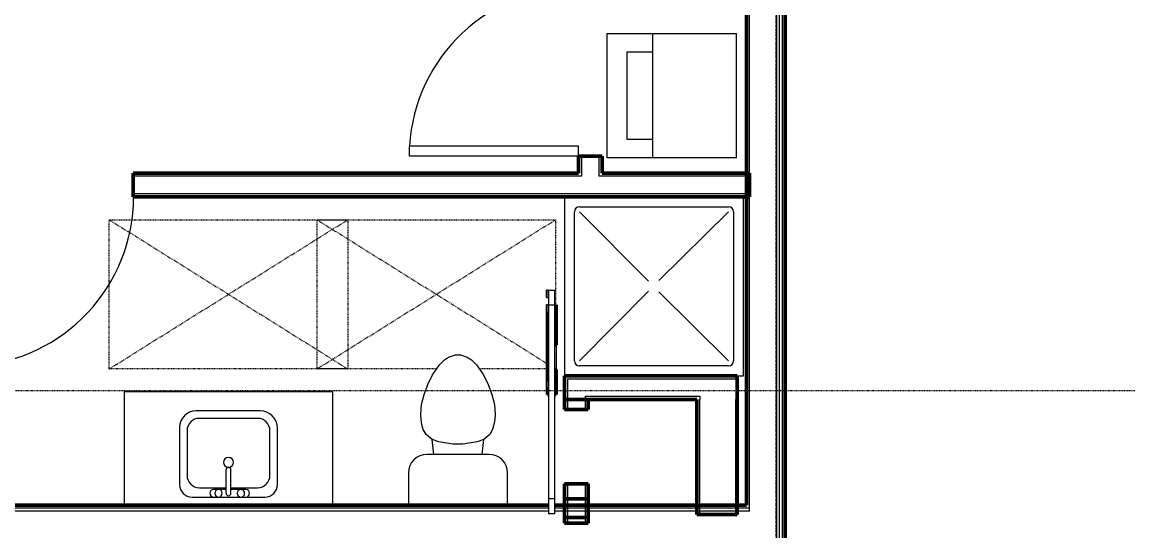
# Model space of a CAD drawing. Header units: inches. Extents: x -4217 to -1814, y 9706 to 12425.
# Drawn here: x -3633.1 to -3410.5, y 11125.3 to 11227.6 of the extents above; entities that cross this region are included whole.
import ezdxf

# ---------------------------------------------------------------- set-up
doc = ezdxf.new("R2010")
doc.units = ezdxf.units.IN
doc.header["$MEASUREMENT"] = 0
for name, pattern in [('Aligning Line 1_8_', [0.25, 0.125, -0.125]), ('Dash', [0.25, 0.125, -0.125]), ('Grid Line 1_2_', [0.875, 0.5, -0.125, 0.125, -0.125])]:
    doc.linetypes.add(name, pattern=pattern)
for name, color, linetype, lineweight in [('A-ANNO-DIMS', 211, 'Continuous', 9), ('A-ANNO-DIMS-96', 211, 'Continuous', 9), ('A-DOOR-1', 250, 'Continuous', 9), ('A-DOOR-2', 90, 'Continuous', 20), ('A-DOOR-4', 50, 'Continuous', 13), ('A-DOOR-5', 10, 'Continuous', 50), ('A-GENM-HDLN-1', 250, 'Dash', 9), ('A-WALL', 113, 'Continuous', 13), ('A-WALL-3', 10, 'Continuous', 50), ('A-WALL-4', 50, 'Continuous', 13), ('G-ANNO-SYMB', 111, 'Aligning Line 1_8_', 9), ('I-WALL-3', 2, 'Continuous', 50), ('P-SANR-FIXT-2', 250, 'Continuous', 9), ('Q-CASE-3', 250, 'Continuous', 9), ('S-GRID-1', 1, 'Grid Line 1_2_', 9)]:
    doc.layers.add(name, color=color, linetype=linetype, lineweight=lineweight)
doc.styles.add('Century Gothic', font='ufonts.com_century-gothic.ttf', dxfattribs={"height": 9})
doc.dimstyles.new('OD__1_8__Tol__', dxfattribs={"dimscale": 12, "dimtxt": 9.397514, "dimasz": 1, "dimexe": 0.75, "dimexo": 0.5, "dimgap": 0.125, "dimtad": 1, "dimdec": 3, "dimrnd": 0.125, "dimzin": 3, "dimdsep": 46, "dimlunit": 4, "dimtxsty": 'Century Gothic', "dimblk1": 'OBLIQUE', "dimblk2": 'OBLIQUE', "dimsah": 1, "dimcen": 0.09, "dimdle": 0.75, "dimazin": 0, "dimtfac": 1, "dimtdec": 4, "dimtix": 1, "dimtmove": 0, "dimatfit": 3, "dimfxl": 1, "dimtvp": 1, "dimtfill": 1, "dimfrac": 2, "dimtolj": 1, "dimtzin": 0, "dimarcsym": 2})

# ---------------------------------------------------------------- blocks, each defined once
blk = doc.blocks.new('DIMBLOCK5-FLOOR PLAN - 3RD FLOOR')
at = {"layer": 'A-ANNO-DIMS-96'}
for p, q in [((-3406.42, 11249.36), (-3406.42, 11113.58)), ((-3406.42, 11122.58), (-3406.42, 11249.36)), ((-3204.32, 11249.64), (-3204.32, 11113.58)), ((-3204.32, 11122.58), (-3204.32, 11249.64)), ((-3415.42, 11122.58), (-3204.32, 11122.58))]:
    blk.add_line(p, q, dxfattribs=at)
at = {"layer": 'A-ANNO-DIMS-96', "lineweight": 50}
for p, q in [((-3406.42, 11122.58), (-3400.42, 11128.58)), ((-3204.32, 11122.58), (-3198.32, 11128.58)), ((-3406.42, 11122.58), (-3412.42, 11116.58)), ((-3204.32, 11122.58), (-3210.32, 11116.58))]:
    blk.add_line(p, q, dxfattribs=at)
at = {"layer": 'A-ANNO-DIMS-96', "color": 0, "insert": (-3339.61, 11135.62), "char_height": 9, "width": 82.1611, "attachment_point": 1, "line_spacing_factor": 0.984502, "style": 'Century Gothic', "bg_fill": 3, "box_fill_scale": 1.25, "bg_fill_color": 256, "bg_fill_true_color": 13158600, "bg_fill_transparency": 0}
blk.add_mtext('16\' - 10 1/8"', dxfattribs=at)
blk = doc.blocks.new('_Oblique')
at = {"color": 0, "linetype": 'ByBlock', "lineweight": -2}
blk.add_line((-0.5, -0.5), (0.5, 0.5), dxfattribs=at)

msp = doc.modelspace()

# ---------------------------------------------------------------- linework, layer by layer
at = {"layer": 'A-DOOR-1'}
for centre, start, end in [((-3521.12374, 11200.60673), 90, 176.634313), ((-3644.72374, 11192.45029), 273.365687, 0)]:
    msp.add_arc(centre, 34.06659, start, end, dxfattribs=at)
at = {"layer": 'A-DOOR-2'}
for p, q in [((-3521.12374, 11202.60673), (-3555.13157, 11202.60673)), ((-3555.13157, 11200.60673), (-3555.13157, 11202.60673)), ((-3521.12374, 11200.60673), (-3521.12374, 11202.60673)), ((-3521.12374, 11200.60673), (-3555.13157, 11200.60673))]:
    msp.add_line(p, q, dxfattribs=at)
at = {"layer": 'A-DOOR-4'}
for p, q in [((-3527.54874, 11172.20029), (-3527.54874, 11173.70029)), ((-3527.22314, 11173.70029), (-3527.54874, 11173.70029)), ((-3527.22314, 11172.20029), (-3527.22314, 11173.70029)), ((-3527.12166, 11173.70029), (-3527.12166, 11128.70029)), ((-3527.12166, 11173.70029), (-3526.49666, 11173.70029)), ((-3526.49666, 11173.70029), (-3525.87166, 11173.70029)), ((-3525.87166, 11128.70029), (-3525.87166, 11173.70029)), ((-3527.54874, 11172.20029), (-3527.22314, 11172.20029)), ((-3527.54874, 11169.20029), (-3527.54874, 11170.70029)), ((-3527.22314, 11170.70029), (-3527.54874, 11170.70029)), ((-3527.54874, 11169.20029), (-3527.22314, 11169.20029)), ((-3527.22314, 11169.20029), (-3527.22314, 11170.70029)), ((-3527.12166, 11170.70029), (-3527.12166, 11131.70029)), ((-3527.12166, 11170.70029), (-3526.49666, 11170.70029)), ((-3526.49666, 11170.70029), (-3525.87166, 11170.70029)), ((-3525.87166, 11131.70029), (-3525.87166, 11170.70029)), ((-3525.62166, 11162.70029), (-3525.62166, 11157.70029)), ((-3525.62166, 11162.70029), (-3525.62166, 11157.70029)), ((-3527.54874, 11153.93426), (-3527.54874, 11155.43426)), ((-3527.54874, 11155.43426), (-3527.22314, 11155.43426)), ((-3527.54874, 11153.93426), (-3527.54874, 11155.43426)), ((-3527.54874, 11155.43426), (-3527.22314, 11155.43426)), ((-3527.22314, 11153.93426), (-3527.54874, 11153.93426)), ((-3527.22314, 11153.93426), (-3527.54874, 11153.93426)), ((-3527.22314, 11153.93426), (-3527.22314, 11155.43426)), ((-3527.22314, 11153.93426), (-3527.22314, 11155.43426)), ((-3526.49666, 11131.70029), (-3527.12166, 11131.70029)), ((-3525.87166, 11131.70029), (-3526.49666, 11131.70029)), ((-3526.49666, 11128.70029), (-3527.12166, 11128.70029)), ((-3525.87166, 11128.70029), (-3526.49666, 11128.70029))]:
    msp.add_line(p, q, dxfattribs=at)
at = {"layer": 'A-DOOR-5'}
for p, q in [((-3527.37166, 11169.20029), (-3527.37166, 11155.43426)), ((-3527.12166, 11170.70029), (-3527.22314, 11170.70029)), ((-3525.62166, 11170.70029), (-3525.87166, 11170.70029)), ((-3525.62166, 11165.70029), (-3525.62166, 11170.70029)), ((-3527.12166, 11167.70029), (-3527.37166, 11167.70029)), ((-3527.37166, 11167.70029), (-3527.37166, 11155.43426)), ((-3525.62166, 11167.70029), (-3525.8733, 11167.70029)), ((-3525.62166, 11162.70029), (-3525.62166, 11167.70029)), ((-3525.87439, 11165.70029), (-3525.62166, 11165.70029)), ((-3525.87603, 11162.70029), (-3525.62166, 11162.70029)), ((-3525.62166, 11157.70029), (-3525.87876, 11157.70029)), ((-3525.62166, 11157.70029), (-3525.87876, 11157.70029)), ((-3525.62166, 11152.70029), (-3525.62166, 11157.70029)), ((-3525.62166, 11152.70029), (-3525.62166, 11157.70029)), ((-3527.37166, 11153.93426), (-3527.37166, 11152.70029)), ((-3527.37166, 11153.93426), (-3527.37166, 11152.70029)), ((-3527.37166, 11152.70029), (-3527.12166, 11152.70029)), ((-3527.37166, 11152.70029), (-3527.12166, 11152.70029)), ((-3525.87166, 11152.70029), (-3525.62166, 11152.70029)), ((-3525.87166, 11152.70029), (-3525.62166, 11152.70029))]:
    msp.add_line(p, q, dxfattribs=at)
at = {"layer": 'A-GENM-HDLN-1'}
for p, q in [((-3615.54874, 11187.82529), (-3567.54874, 11157.82529)), ((-3615.54874, 11157.82529), (-3567.54874, 11187.82529)), ((-3615.54874, 11187.82529), (-3567.54874, 11187.82529)), ((-3615.54874, 11157.82529), (-3615.54874, 11187.82529)), ((-3573.72374, 11187.82529), (-3527.37166, 11158.85524)), ((-3573.72374, 11157.82529), (-3525.72374, 11187.82529)), ((-3573.72374, 11187.82529), (-3525.72374, 11187.82529)), ((-3573.72374, 11157.82529), (-3573.72374, 11187.82529)), ((-3567.54874, 11187.82529), (-3567.54874, 11157.82529)), ((-3525.72374, 11187.82529), (-3525.72374, 11170.70029)), ((-3567.54874, 11157.82529), (-3615.54874, 11157.82529)), ((-3549.69438, 11157.82529), (-3573.72374, 11157.82529)), ((-3527.37166, 11157.82529), (-3541.04895, 11157.82529))]:
    msp.add_line(p, q, dxfattribs=at)
at = {"layer": 'A-WALL'}
for p, q in [((-3480.67374, 11026.9394), (-3480.67374, 11369.2394)), ((-3480.04874, 11026.3144), (-3480.04874, 11369.8644)), ((-3481.17374, 11027.4394), (-3481.17374, 11368.7394)), ((-3486.67374, 11129.1894), (-3486.67374, 11363.2394)), ((-3527.12113, 11129.8144), (-3852.47374, 11129.8144)), ((-3527.12143, 11129.1894), (-3852.47374, 11129.1894)), ((-3486.67374, 11129.8144), (-3525.87166, 11129.8144)), ((-3486.67374, 11129.1894), (-3525.87166, 11129.1894))]:
    msp.add_line(p, q, dxfattribs=at)
at = {"layer": 'A-WALL-3'}
for p, q in [((-3516.37374, 11200.60673), (-3521.12374, 11200.60673)), ((-3521.12374, 11200.60673), (-3521.12374, 11197.20029)), ((-3516.37374, 11197.20029), (-3516.37374, 11200.60673)), ((-3521.12374, 11197.20029), (-3610.72374, 11197.20029)), ((-3610.72374, 11197.20029), (-3610.72374, 11192.45029)), ((-3486.67374, 11197.20029), (-3516.37374, 11197.20029)), ((-3486.67374, 11192.45029), (-3486.67374, 11197.20029)), ((-3610.72374, 11192.45029), (-3486.67374, 11192.45029)), ((-3523.29874, 11156.45029), (-3523.92374, 11156.45029)), ((-3523.92374, 11156.45029), (-3523.92374, 11149.70029)), ((-3519.17374, 11156.45029), (-3523.29874, 11156.45029)), ((-3489.17374, 11156.45029), (-3519.17374, 11156.45029)), ((-3489.17374, 11155.82529), (-3489.17374, 11156.45029)), ((-3489.17374, 11151.70029), (-3489.17374, 11155.82529)), ((-3519.17374, 11151.70029), (-3523.92374, 11151.70029)), ((-3523.92374, 11151.70029), (-3523.92374, 11149.70029)), ((-3519.17374, 11149.70029), (-3519.17374, 11151.70029)), ((-3519.17374, 11149.70029), (-3519.17374, 11151.70029)), ((-3519.17374, 11151.70029), (-3497.29874, 11151.70029)), ((-3497.29874, 11151.70029), (-3497.29874, 11128.5644)), ((-3489.17374, 11128.5644), (-3489.17374, 11151.70029)), ((-3523.92374, 11149.70029), (-3519.17374, 11149.70029)), ((-3523.92374, 11149.70029), (-3519.17374, 11149.70029)), ((-3519.17374, 11134.70029), (-3523.92374, 11134.70029)), ((-3523.92374, 11134.70029), (-3523.92374, 11126.8144)), ((-3519.17374, 11126.8144), (-3519.17374, 11134.70029)), ((-3519.17374, 11131.70029), (-3523.92374, 11131.70029)), ((-3523.92374, 11131.70029), (-3523.92374, 11127.9394)), ((-3519.17374, 11127.9394), (-3519.17374, 11131.70029)), ((-3523.92374, 11127.9394), (-3519.17374, 11127.9394)), ((-3523.92374, 11126.8144), (-3519.17374, 11126.8144)), ((-3497.29874, 11128.5644), (-3489.17374, 11128.5644))]:
    msp.add_line(p, q, dxfattribs=at)
at = {"layer": 'A-WALL-4'}
for p, q in [((-3520.49874, 11200.60673), (-3520.49874, 11197.20029)), ((-3516.99874, 11200.60673), (-3516.99874, 11197.20029)), ((-3520.49874, 11196.57529), (-3610.72374, 11196.57529)), ((-3520.49874, 11197.20029), (-3520.49874, 11196.57529)), ((-3516.99874, 11197.20029), (-3516.99874, 11196.57529)), ((-3486.67374, 11196.57529), (-3516.99874, 11196.57529)), ((-3486.67374, 11193.07529), (-3610.72374, 11193.07529)), ((-3523.29874, 11155.82529), (-3523.29874, 11149.70029)), ((-3523.29874, 11155.82529), (-3519.79874, 11155.82529)), ((-3519.79874, 11155.82529), (-3519.17374, 11155.82529)), ((-3519.17374, 11155.82529), (-3489.42374, 11155.82529)), ((-3489.42374, 11155.82529), (-3489.17374, 11155.82529)), ((-3489.42374, 11155.82529), (-3489.17374, 11155.82529)), ((-3489.42374, 11155.82529), (-3489.42374, 11152.32529)), ((-3523.29874, 11151.70029), (-3523.29874, 11149.70029)), ((-3519.79874, 11152.32529), (-3519.79874, 11149.70029)), ((-3519.79874, 11152.32529), (-3519.17374, 11152.32529)), ((-3519.79874, 11151.70029), (-3519.79874, 11149.70029)), ((-3519.17374, 11152.32529), (-3496.67374, 11152.32529)), ((-3496.67374, 11152.32529), (-3496.67374, 11151.70029)), ((-3496.67374, 11128.5644), (-3496.67374, 11151.70029)), ((-3489.42374, 11152.32529), (-3489.42374, 11151.70029)), ((-3489.42374, 11128.5644), (-3489.42374, 11151.70029)), ((-3523.29874, 11134.70029), (-3523.29874, 11126.8144)), ((-3519.79874, 11134.70029), (-3519.79874, 11126.8144)), ((-3523.29874, 11131.70029), (-3523.29874, 11127.9394)), ((-3519.79874, 11131.70029), (-3519.79874, 11127.9394))]:
    msp.add_line(p, q, dxfattribs=at)
at = {"layer": 'G-ANNO-SYMB'}
msp.add_line((-1910.90801, 11153.42614), (-4027.08301, 11153.42614), dxfattribs=at)
at = {"layer": 'I-WALL-3'}
for p, q in [((-3479.54874, 11025.8144), (-3479.54874, 11370.3644)), ((-3487.29874, 11362.6144), (-3487.29874, 11130.4394)), ((-3527.12084, 11130.4394), (-3852.47374, 11130.4394)), ((-3487.29874, 11130.4394), (-3525.87166, 11130.4394))]:
    msp.add_line(p, q, dxfattribs=at)
at = {"layer": 'P-SANR-FIXT-2'}
for p, q in [((-3515.31752, 11225.32529), (-3489.31752, 11225.32529)), ((-3515.31752, 11200.32529), (-3515.31752, 11225.32529)), ((-3506.22377, 11225.32529), (-3506.22377, 11200.32529)), ((-3489.31752, 11200.32529), (-3489.31752, 11225.32529)), ((-3511.41127, 11221.57529), (-3511.41127, 11204.07529)), ((-3506.22377, 11221.57529), (-3511.41127, 11221.57529)), ((-3511.41127, 11204.07529), (-3506.22377, 11204.07529)), ((-3489.31752, 11200.32529), (-3515.31752, 11200.32529)), ((-3523.92374, 11192.45029), (-3523.92374, 11156.45029)), ((-3487.92374, 11156.45029), (-3487.92374, 11192.45029)), ((-3521.92374, 11159.45029), (-3521.92374, 11189.45029)), ((-3520.92374, 11190.45029), (-3490.92374, 11190.45029)), ((-3507.03935, 11175.45299), (-3520.92374, 11189.45029)), ((-3504.95192, 11175.5929), (-3490.92374, 11189.45029)), ((-3489.92374, 11189.45029), (-3489.92374, 11159.45029)), ((-3507.05595, 11173.46637), (-3520.92374, 11159.45029)), ((-3504.91322, 11173.34175), (-3490.92374, 11159.45029)), ((-3548.11143, 11159.66562), (-3547.2454, 11160.16562)), ((-3547.2454, 11160.16562), (-3545.87166, 11160.66562)), ((-3545.87166, 11160.66562), (-3544.87166, 11160.66562)), ((-3544.87166, 11160.66562), (-3543.49792, 11160.16562)), ((-3543.49792, 11160.16562), (-3542.6319, 11159.66562)), ((-3550.49886, 11156.66562), (-3549.11143, 11158.66562)), ((-3549.11143, 11158.66562), (-3548.11143, 11159.66562)), ((-3542.6319, 11159.66562), (-3541.6319, 11158.66562)), ((-3541.6319, 11158.66562), (-3540.24447, 11156.66562)), ((-3490.92374, 11158.45029), (-3520.92374, 11158.45029)), ((-3551.43147, 11154.66562), (-3550.49886, 11156.66562)), ((-3540.24447, 11156.66562), (-3539.31185, 11154.66562)), ((-3489.17374, 11156.45029), (-3487.92374, 11156.45029)), ((-3552.15941, 11152.66562), (-3551.43147, 11154.66562)), ((-3539.31185, 11154.66562), (-3538.58391, 11152.66562)), ((-3552.69735, 11150.65801), (-3552.15941, 11152.66562)), ((-3538.58391, 11152.66562), (-3538.04597, 11150.65801)), ((-3585.20622, 11149.38723), (-3598.07039, 11149.38723)), ((-3585.20622, 11149.38723), (-3598.07039, 11149.38723)), ((-3552.87166, 11148.66562), (-3552.69735, 11150.65801)), ((-3538.04597, 11150.65801), (-3537.87166, 11148.66562)), ((-3585.70622, 11147.88723), (-3597.39126, 11147.88723)), ((-3552.78451, 11147.66942), (-3552.87166, 11148.66562)), ((-3552.60751, 11146.66562), (-3552.78451, 11147.66942)), ((-3537.95882, 11147.66942), (-3538.13582, 11146.66562)), ((-3537.87166, 11148.66562), (-3537.95882, 11147.66942)), ((-3601.39126, 11146.06636), (-3601.39126, 11134.5644)), ((-3601.39126, 11146.06636), (-3601.39126, 11134.5644)), ((-3599.89126, 11145.38723), (-3599.89126, 11136.4394)), ((-3583.20622, 11136.4394), (-3583.20622, 11145.38723)), ((-3581.70622, 11134.5644), (-3581.70622, 11145.88723)), ((-3581.70622, 11134.5644), (-3581.70622, 11145.88723)), ((-3552.33956, 11145.66562), (-3552.60751, 11146.66562)), ((-3551.7728, 11144.66562), (-3552.33956, 11145.66562)), ((-3550.58104, 11143.66562), (-3551.7728, 11144.66562)), ((-3538.97053, 11144.66562), (-3540.16228, 11143.66562)), ((-3538.40376, 11145.66562), (-3538.97053, 11144.66562)), ((-3538.13582, 11146.66562), (-3538.40376, 11145.66562)), ((-3549.2073, 11143.16562), (-3550.58104, 11143.66562)), ((-3550.23332, 11140.64184), (-3550.58104, 11143.66562)), ((-3546.37166, 11142.66562), (-3549.2073, 11143.16562)), ((-3544.37166, 11142.66562), (-3546.37166, 11142.66562)), ((-3541.53602, 11143.16562), (-3544.37166, 11142.66562)), ((-3540.16228, 11143.66562), (-3541.53602, 11143.16562)), ((-3540.51, 11140.64184), (-3540.16228, 11143.66562)), ((-3539.12166, 11140.64184), (-3551.62166, 11140.64184)), ((-3592.04874, 11132.8282), (-3592.04874, 11137.56655)), ((-3591.04874, 11132.8282), (-3591.04874, 11137.56655)), ((-3555.34788, 11136.91562), (-3555.34788, 11130.4394)), ((-3535.39544, 11130.4394), (-3535.39544, 11136.91562)), ((-3597.39126, 11133.9394), (-3592.04874, 11133.9394)), ((-3592.04874, 11133.5644), (-3594.54874, 11133.5644)), ((-3591.04874, 11133.9394), (-3585.70622, 11133.9394)), ((-3588.04874, 11133.5644), (-3591.04874, 11133.5644)), ((-3598.89126, 11132.0644), (-3584.20622, 11132.0644)), ((-3598.89126, 11132.0644), (-3584.20622, 11132.0644)), ((-3594.54874, 11132.0644), (-3588.04874, 11132.0644))]:
    msp.add_line(p, q, dxfattribs=at)
for centre, radius, start, end in [((-3520.92374, 11189.45029), 1, 90, 180), ((-3490.92374, 11189.45029), 1, 0, 90), ((-3520.92374, 11159.45029), 1, 180, 270), ((-3490.92374, 11159.45029), 1, 270, 0), ((-3598.07039, 11146.06636), 3.32087, 90, 180), ((-3598.07039, 11146.06636), 3.32087, 90, 180), ((-3585.20622, 11145.88723), 3.5, 0, 90), ((-3585.20622, 11145.88723), 3.5, 0, 90), ((-3597.39126, 11145.38723), 2.5, 90, 180), ((-3585.70622, 11145.38723), 2.5, 0, 90), ((-3591.54874, 11139.03173), 1, 0, 180), ((-3551.62166, 11136.91562), 3.72622, 90, 180), ((-3539.12166, 11136.91562), 3.72622, 0, 90), ((-3591.54874, 11139.03173), 1, 180, 0), ((-3591.54874, 11137.56655), 0.5, 0, 180), ((-3597.39126, 11136.4394), 2.5, 180, 270), ((-3585.70622, 11136.4394), 2.5, 270, 0), ((-3598.89126, 11134.5644), 2.5, 180, 270), ((-3598.89126, 11134.5644), 2.5, 180, 270), ((-3594.54874, 11132.8144), 0.75, 90, 270), ((-3593.54874, 11132.8144), 0.75, 0, 180), ((-3589.04874, 11132.8144), 0.75, 0, 180), ((-3588.04874, 11132.8144), 0.75, 270, 90), ((-3584.20622, 11134.5644), 2.5, 270, 0), ((-3584.20622, 11134.5644), 2.5, 270, 0), ((-3593.54874, 11132.8144), 0.75, 180, 0), ((-3591.54874, 11132.8282), 0.5, 180, 0), ((-3589.04874, 11132.8144), 0.75, 180, 0)]:
    msp.add_arc(centre, radius, start, end, dxfattribs=at)
at = {"layer": 'Q-CASE-3'}
for p, q in [((-3570.54874, 11153.1894), (-3612.54874, 11153.1894)), ((-3612.54874, 11153.1894), (-3612.54874, 11130.4394)), ((-3570.54874, 11130.4394), (-3570.54874, 11153.1894))]:
    msp.add_line(p, q, dxfattribs=at)
at = {"layer": 'S-GRID-1'}
msp.add_line((-3481.32374, 9836.17969), (-3481.32374, 12376.79045), dxfattribs=at)

# ---------------------------------------------------------------- next in the draw order: dimensions: what is measured, and where the dimension line sits
at = {"layer": 'A-ANNO-DIMS'}
dim = msp.add_linear_dim(base=(-3204.32374, 11122.57926), p1=(-3406.42374, 11255.3644), p2=(-3204.32374, 11255.6394), dimstyle='OD__1_8__Tol__', override={"dimpost": '<>', "dimfxl": 202.100187}, dxfattribs=at)
dim.commit()
dim.dimension.update_dxf_attribs({"geometry": 'DIMBLOCK5-FLOOR PLAN - 3RD FLOOR', "text_midpoint": (-3305.37374, 11129.30428)})

doc.saveas('drawing.dxf')
